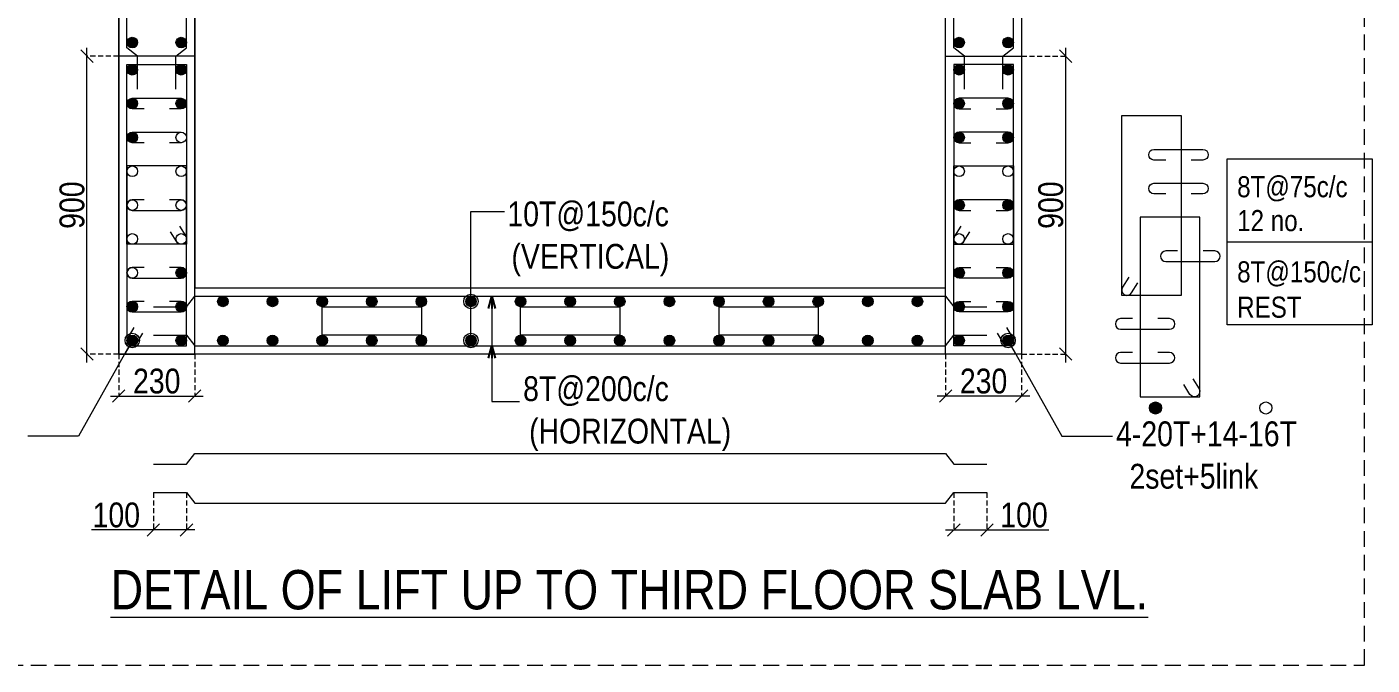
# Model space of a CAD drawing. Header units: millimetres. Extents: x 1112055 to 3390982, y -148532 to 766891.
# Drawn here: x 2284334 to 2300603, y 162042 to 169755 of the extents above; entities that cross this region are included whole.
import ezdxf

# ---------------------------------------------------------------- set-up
doc = ezdxf.new("R2010")
doc.units = ezdxf.units.MM
doc.header["$PDMODE"] = 35
doc.header["$PDSIZE"] = -25
doc.linetypes.add('DASHED2', pattern=[0.375, 0.25, -0.125])
doc.linetypes.add('Hidden', pattern=[9.525, 6.35, -3.175])
for name, color, linetype, lineweight in [('B COL. SIZE DIM', 220, 'Continuous', 25), ('B COLUMN', 1, 'Hidden', 9), ('B P.C.C', 251, 'Continuous', 0), ('B STEEL', 34, 'Continuous', 15), ('B STEEL TEXT', 7, 'Continuous', 15), ('B TITLE BLOCK', 250, 'Continuous', 0)]:
    doc.layers.add(name, color=color, linetype=linetype, lineweight=lineweight)
doc.styles.add('ARIAL', font='arial.ttf')
doc.styles.add('dim inside', font='romans.shx', dxfattribs={"width": 0.8, "height": 125})
doc.styles.add('SWINC', font='swissc.ttf')
doc.dimstyles.new('DIM 1', dxfattribs={"dimscale": 0, "dimtxt": 230, "dimasz": 150, "dimexe": 0.18, "dimexo": 0.0625, "dimgap": 0.5, "dimtad": 1, "dimdec": 0, "dimzin": 0, "dimdsep": 46, "dimtxsty": 'ARIAL', "dimblk": 'OBLIQUE', "dimcen": 6, "dimse1": 1, "dimse2": 1, "dimclrd": 256, "dimclrt": 256, "dimadec": 0, "dimazin": 2, "dimtfac": 0.75, "dimtdec": 0, "dimtix": 1, "dimtofl": 0, "dimtmove": 1, "dimatfit": 3, "dimldrblk": 'OPEN30', "dimfxl": 0.18, "dimfrac": 1, "dimtolj": 1, "dimtzin": 0, "dimlwd": -1, "dimarcsym": 0})
doc.dimstyles.new('dim inside', dxfattribs={"dimtxt": 125, "dimasz": 100, "dimexe": 0, "dimexo": 0, "dimgap": 10, "dimtad": 0, "dimdec": 0, "dimzin": 0, "dimdsep": 46, "dimtxsty": 'dim inside', "dimblk": 'SMALL', "dimcen": 0.09, "dimadec": 0, "dimazin": 0, "dimtfac": 1, "dimtdec": 0, "dimtofl": 0, "dimtmove": 0, "dimatfit": 3, "dimfxl": 1, "dimtolj": 1, "dimtzin": 0, "dimarcsym": 2})

# ---------------------------------------------------------------- blocks, each defined once
blk = doc.blocks.new('_Oblique')
at = {"color": 0, "linetype": 'ByBlock', "lineweight": -2}
blk.add_line((-0.5, -0.5), (0.5, 0.5), dxfattribs=at)
blk = doc.blocks.new('*D195')
at = {"layer": 'B COL. SIZE DIM', "color": 250, "linetype": 'DASHED2', "lineweight": 9, "ltscale": 250, "transparency": 16777216}
for p, q in [((2295444, 165801), (2295444, 165294)), ((2296364, 165801), (2296364, 165294))]:
    blk.add_line(p, q, dxfattribs=at)
at = {"layer": 'B COL. SIZE DIM', "color": 250, "lineweight": 9, "ltscale": 250, "transparency": 16777216}
blk.add_line((2296464, 165294), (2295344, 165294), dxfattribs=at)
at = {"layer": 'Defpoints', "color": 0, "ltscale": 250, "transparency": 16777216}
for p in [(2295444, 165801), (2296364, 165801), (2295444, 165294)]:
    blk.add_point(p, dxfattribs=at)
at = {"layer": 'B COL. SIZE DIM', "color": 250, "lineweight": 9, "ltscale": 250, "transparency": 16777216, "xscale": 150, "yscale": 150, "zscale": 150, "rotation": 180}
blk.add_blockref('_Oblique', (2295444, 165294), dxfattribs=at)
at = {"layer": 'B COL. SIZE DIM', "color": 250, "lineweight": 9, "ltscale": 250, "transparency": 16777216, "xscale": 150, "yscale": 150, "zscale": 150}
blk.add_blockref('_Oblique', (2296364, 165294), dxfattribs=at)
at = {"layer": 'B COL. SIZE DIM', "color": 6, "ltscale": 250, "transparency": 16777216, "insert": (2295904, 165473), "char_height": 300, "attachment_point": 5, "style": 'SWINC'}
blk.add_mtext('\\A1;230', dxfattribs=at)
blk = doc.blocks.new('*D196')
at = {"layer": 'B COL. SIZE DIM', "color": 250, "linetype": 'DASHED2', "lineweight": 9, "ltscale": 250, "transparency": 16777216}
for p, q in [((2296364, 169401), (2296897, 169401)), ((2296364, 165801), (2296897, 165801))]:
    blk.add_line(p, q, dxfattribs=at)
at = {"layer": 'B COL. SIZE DIM', "color": 250, "lineweight": 9, "ltscale": 250, "transparency": 16777216}
blk.add_line((2296897, 165701), (2296897, 169501), dxfattribs=at)
at = {"layer": 'Defpoints', "color": 0, "ltscale": 250, "transparency": 16777216}
for p in [(2296364, 169401), (2296897, 169401), (2296364, 165801)]:
    blk.add_point(p, dxfattribs=at)
at = {"layer": 'B COL. SIZE DIM', "color": 250, "lineweight": 9, "ltscale": 250, "transparency": 16777216, "xscale": 150, "yscale": 150, "zscale": 150}
for p, rotation in [((2296897, 169401), 90), ((2296897, 165801), 270)]:
    blk.add_blockref('_Oblique', p, dxfattribs=dict(at, rotation=rotation))
at = {"layer": 'B COL. SIZE DIM', "color": 6, "ltscale": 250, "transparency": 16777216, "insert": (2296718, 167601), "char_height": 300, "attachment_point": 5, "rotation": 90, "style": 'SWINC'}
blk.add_mtext('\\A1;900', dxfattribs=at)
blk = doc.blocks.new('_Open30')
at = {"color": 0, "linetype": 'ByBlock', "lineweight": -2}
for p, q in [((-1, 0.27), (0, 0)), ((0, 0), (-1, -0.27)), ((0, 0), (-1, 0))]:
    blk.add_line(p, q, dxfattribs=at)
blk = doc.blocks.new('*D184')
at = {"layer": 'B COL. SIZE DIM', "color": 250, "linetype": 'DASHED2', "lineweight": 9, "ltscale": 250, "transparency": 16777216}
for p, q in [((2295544, 164127), (2295544, 163676)), ((2295944, 164127), (2295944, 163676))]:
    blk.add_line(p, q, dxfattribs=at)
at = {"layer": 'B COL. SIZE DIM', "color": 250, "lineweight": 9, "ltscale": 250, "transparency": 16777216}
for p, q in [((2295444, 163676), (2295944, 163676)), ((2295944, 163676), (2296692, 163676))]:
    blk.add_line(p, q, dxfattribs=at)
at = {"layer": 'Defpoints', "color": 0, "ltscale": 250, "transparency": 16777216}
for p in [(2295544, 164127), (2295944, 164127), (2295944, 163676)]:
    blk.add_point(p, dxfattribs=at)
at = {"layer": 'B COL. SIZE DIM', "color": 250, "lineweight": 9, "ltscale": 250, "transparency": 16777216, "xscale": 150, "yscale": 150, "zscale": 150, "rotation": 180}
blk.add_blockref('_Oblique', (2295544, 163676), dxfattribs=at)
at = {"layer": 'B COL. SIZE DIM', "color": 250, "lineweight": 9, "ltscale": 250, "transparency": 16777216, "xscale": 150, "yscale": 150, "zscale": 150}
blk.add_blockref('_Oblique', (2295944, 163676), dxfattribs=at)
at = {"layer": 'B COL. SIZE DIM', "color": 6, "ltscale": 250, "transparency": 16777216, "insert": (2296393, 163855), "char_height": 300, "attachment_point": 5, "style": 'SWINC'}
blk.add_mtext('\\A1;100', dxfattribs=at)
blk = doc.blocks.new('*D186')
at = {"layer": 'B COL. SIZE DIM', "color": 250, "linetype": 'DASHED2', "lineweight": 9, "ltscale": 250, "transparency": 16777216}
for p, q in [((2285444, 165801), (2285444, 165294)), ((2286364, 165801), (2286364, 165294))]:
    blk.add_line(p, q, dxfattribs=at)
at = {"layer": 'B COL. SIZE DIM', "color": 250, "lineweight": 9, "ltscale": 250, "transparency": 16777216}
blk.add_line((2285344, 165294), (2286464, 165294), dxfattribs=at)
at = {"layer": 'Defpoints', "color": 0, "ltscale": 250, "transparency": 16777216}
for p in [(2285444, 165801), (2286364, 165801), (2286364, 165294)]:
    blk.add_point(p, dxfattribs=at)
at = {"layer": 'B COL. SIZE DIM', "color": 250, "lineweight": 9, "ltscale": 250, "transparency": 16777216, "xscale": 150, "yscale": 150, "zscale": 150, "rotation": 180}
blk.add_blockref('_Oblique', (2285444, 165294), dxfattribs=at)
at = {"layer": 'B COL. SIZE DIM', "color": 250, "lineweight": 9, "ltscale": 250, "transparency": 16777216, "xscale": 150, "yscale": 150, "zscale": 150}
blk.add_blockref('_Oblique', (2286364, 165294), dxfattribs=at)
at = {"layer": 'B COL. SIZE DIM', "color": 6, "ltscale": 250, "transparency": 16777216, "insert": (2285904, 165473), "char_height": 300, "attachment_point": 5, "style": 'SWINC'}
blk.add_mtext('\\A1;230', dxfattribs=at)
blk = doc.blocks.new('*D413')
at = {"layer": 'B COL. SIZE DIM', "color": 250, "lineweight": 9, "ltscale": 250, "transparency": 16777216}
blk.add_line((2285059, 165701), (2285059, 169501), dxfattribs=at)
at = {"layer": 'B COL. SIZE DIM', "color": 250, "linetype": 'DASHED2', "lineweight": 9, "ltscale": 250, "transparency": 16777216}
for p, q in [((2285444, 169401), (2285059, 169401)), ((2285444, 165801), (2285059, 165801))]:
    blk.add_line(p, q, dxfattribs=at)
at = {"layer": 'Defpoints', "color": 0, "ltscale": 250, "transparency": 16777216}
for p in [(2285059, 169401), (2285444, 169401), (2285444, 165801)]:
    blk.add_point(p, dxfattribs=at)
at = {"layer": 'B COL. SIZE DIM', "color": 250, "lineweight": 9, "ltscale": 250, "transparency": 16777216, "xscale": 150, "yscale": 150, "zscale": 150}
for p, rotation in [((2285059, 169401), 90), ((2285059, 165801), 270)]:
    blk.add_blockref('_Oblique', p, dxfattribs=dict(at, rotation=rotation))
at = {"layer": 'B COL. SIZE DIM', "color": 6, "ltscale": 250, "transparency": 16777216, "insert": (2284880, 167601), "char_height": 300, "attachment_point": 5, "rotation": 90, "style": 'SWINC'}
blk.add_mtext('\\A1;900', dxfattribs=at)
blk = doc.blocks.new('*D353')
at = {"layer": 'B COL. SIZE DIM', "color": 250, "linetype": 'DASHED2', "lineweight": 9, "ltscale": 250, "transparency": 16777216}
for p, q in [((2285864, 164127), (2285864, 163676)), ((2286264, 164127), (2286264, 163676))]:
    blk.add_line(p, q, dxfattribs=at)
at = {"layer": 'B COL. SIZE DIM', "color": 250, "lineweight": 9, "ltscale": 250, "transparency": 16777216}
for p, q in [((2285864, 163676), (2285116, 163676)), ((2286364, 163676), (2285864, 163676))]:
    blk.add_line(p, q, dxfattribs=at)
at = {"layer": 'Defpoints', "color": 0, "ltscale": 250, "transparency": 16777216}
for p in [(2285864, 164127), (2286264, 164127), (2285864, 163676)]:
    blk.add_point(p, dxfattribs=at)
at = {"layer": 'B COL. SIZE DIM', "color": 250, "lineweight": 9, "ltscale": 250, "transparency": 16777216, "xscale": 150, "yscale": 150, "zscale": 150, "rotation": 180}
blk.add_blockref('_Oblique', (2285864, 163676), dxfattribs=at)
at = {"layer": 'B COL. SIZE DIM', "color": 250, "lineweight": 9, "ltscale": 250, "transparency": 16777216, "xscale": 150, "yscale": 150, "zscale": 150}
blk.add_blockref('_Oblique', (2286264, 163676), dxfattribs=at)
at = {"layer": 'B COL. SIZE DIM', "color": 6, "ltscale": 250, "transparency": 16777216, "insert": (2285415, 163855), "char_height": 300, "attachment_point": 5, "style": 'SWINC'}
blk.add_mtext('\\A1;100', dxfattribs=at)

msp = doc.modelspace()

# ---------------------------------------------------------------- hatches: boundary and pattern name
at = {"layer": 'B STEEL', "lineweight": 9, "ltscale": 0.5}
h = msp.add_hatch(color=34, dxfattribs=at)
edge = h.paths.add_edge_path()
edge.add_arc((2285608.1, 169565.4), 64, 360, 720, ccw=False)
h = msp.add_hatch(color=34, dxfattribs=at)
edge = h.paths.add_edge_path()
edge.add_arc((2286200.1, 169565.4), 64, -180, 180)
h = msp.add_hatch(color=34, dxfattribs=at)
edge = h.paths.add_edge_path()
edge.add_arc((2295608.1, 169565.4), 64, 360, 720, ccw=False)
h = msp.add_hatch(color=34, dxfattribs=at)
edge = h.paths.add_edge_path()
edge.add_arc((2296200.1, 169565.4), 64, -180, 180)
h = msp.add_hatch(color=34, dxfattribs=at)
edge = h.paths.add_edge_path()
edge.add_arc((2285608.1, 169237.3), 64, 360, 720, ccw=False)
h = msp.add_hatch(color=34, dxfattribs=at)
edge = h.paths.add_edge_path()
edge.add_arc((2286200.1, 169237.3), 64, -180, 180)
h = msp.add_hatch(color=34, dxfattribs=at)
edge = h.paths.add_edge_path()
edge.add_arc((2295608.1, 169237.3), 64, 360, 720, ccw=False)
h = msp.add_hatch(color=34, dxfattribs=at)
edge = h.paths.add_edge_path()
edge.add_arc((2296200.1, 169237.3), 64, -180, 180)
at = {"layer": 'B STEEL', "lineweight": 30}
h = msp.add_hatch(color=34, dxfattribs=at)
edge = h.paths.add_edge_path()
edge.add_arc((2285608.1, 168828.3), 64, 0, 360)
h = msp.add_hatch(color=34, dxfattribs=at)
edge = h.paths.add_edge_path()
edge.add_arc((2286200.1, 168828.3), 64, 0, 360)
h = msp.add_hatch(color=34, dxfattribs=at)
edge = h.paths.add_edge_path()
edge.add_arc((2295608.1, 168828.3), 64, 0, 360)
h = msp.add_hatch(color=34, dxfattribs=at)
edge = h.paths.add_edge_path()
edge.add_arc((2296200.1, 168828.3), 64, 0, 360)
h = msp.add_hatch(color=34, dxfattribs=at)
edge = h.paths.add_edge_path()
edge.add_arc((2285608.1, 168419.3), 64, 0, 360)
h = msp.add_hatch(color=34, dxfattribs=at)
edge = h.paths.add_edge_path()
edge.add_arc((2295608.1, 168419.3), 64, 0, 360)
h = msp.add_hatch(color=34, dxfattribs=at)
edge = h.paths.add_edge_path()
edge.add_arc((2296200.1, 168419.3), 64, 0, 360)
h = msp.add_hatch(color=34, dxfattribs=at)
edge = h.paths.add_edge_path()
edge.add_arc((2295608.1, 167601.3), 64, 0, 360)
h = msp.add_hatch(color=34, dxfattribs=at)
edge = h.paths.add_edge_path()
edge.add_arc((2296200.1, 167601.3), 64, 0, 360)
h = msp.add_hatch(color=34, dxfattribs=at)
edge = h.paths.add_edge_path()
edge.add_arc((2286200.1, 166783.3), 64, 0, 360)
h = msp.add_hatch(color=34, dxfattribs=at)
edge = h.paths.add_edge_path()
edge.add_arc((2295608.1, 166783.3), 64, 0, 360)
h = msp.add_hatch(color=34, dxfattribs=at)
edge = h.paths.add_edge_path()
edge.add_arc((2296200.1, 166783.3), 64, 0, 360)
h = msp.add_hatch(color=34, dxfattribs=at)
edge = h.paths.add_edge_path()
edge.add_arc((2285608.1, 166374.4), 64, 0, 360)
h = msp.add_hatch(color=34, dxfattribs=at)
edge = h.paths.add_edge_path()
edge.add_arc((2286200.1, 166374.4), 64, 0, 360)
at = {"layer": 'B STEEL', "lineweight": 9, "ltscale": 0.5}
h = msp.add_hatch(color=34, dxfattribs=at)
edge = h.paths.add_edge_path()
edge.add_arc((2286704.1, 166437.3), 64, 180, 540, ccw=False)
h = msp.add_hatch(color=34, dxfattribs=at)
edge = h.paths.add_edge_path()
edge.add_arc((2287304.1, 166437.3), 64, 180, 540, ccw=False)
h = msp.add_hatch(color=34, dxfattribs=at)
edge = h.paths.add_edge_path()
edge.add_arc((2287904.1, 166437.3), 64, 180, 540, ccw=False)
h = msp.add_hatch(color=34, dxfattribs=at)
edge = h.paths.add_edge_path()
edge.add_arc((2288504.1, 166437.3), 64, 180, 540, ccw=False)
h = msp.add_hatch(color=34, dxfattribs=at)
edge = h.paths.add_edge_path()
edge.add_arc((2289104.1, 166437.3), 64, 180, 540, ccw=False)
h = msp.add_hatch(color=34, dxfattribs=at)
edge = h.paths.add_edge_path()
edge.add_arc((2289704.1, 166437.3), 64, 180, 540, ccw=False)
h = msp.add_hatch(color=34, dxfattribs=at)
edge = h.paths.add_edge_path()
edge.add_arc((2290304.1, 166437.3), 64, 0, 360)
h = msp.add_hatch(color=34, dxfattribs=at)
edge = h.paths.add_edge_path()
edge.add_arc((2290904.1, 166437.3), 64, 0, 360)
h = msp.add_hatch(color=34, dxfattribs=at)
edge = h.paths.add_edge_path()
edge.add_arc((2291504.1, 166437.3), 64, 180, 540, ccw=False)
h = msp.add_hatch(color=34, dxfattribs=at)
edge = h.paths.add_edge_path()
edge.add_arc((2292104.1, 166437.3), 64, 0, 360)
h = msp.add_hatch(color=34, dxfattribs=at)
edge = h.paths.add_edge_path()
edge.add_arc((2292704.1, 166437.3), 64, 0, 360)
h = msp.add_hatch(color=34, dxfattribs=at)
edge = h.paths.add_edge_path()
edge.add_arc((2293304.1, 166437.3), 64, 0, 360)
h = msp.add_hatch(color=34, dxfattribs=at)
edge = h.paths.add_edge_path()
edge.add_arc((2293904.1, 166437.3), 64, 0, 360)
h = msp.add_hatch(color=34, dxfattribs=at)
edge = h.paths.add_edge_path()
edge.add_arc((2294504.1, 166437.3), 64, 0, 360)
h = msp.add_hatch(color=34, dxfattribs=at)
edge = h.paths.add_edge_path()
edge.add_arc((2295104.1, 166437.3), 64, 0, 360)
at = {"layer": 'B STEEL', "lineweight": 30}
h = msp.add_hatch(color=34, dxfattribs=at)
edge = h.paths.add_edge_path()
edge.add_arc((2295608.1, 166374.4), 64, 0, 360)
h = msp.add_hatch(color=34, dxfattribs=at)
edge = h.paths.add_edge_path()
edge.add_arc((2296200.1, 166374.4), 64, 0, 360)
at = {"layer": 'B STEEL', "lineweight": 9, "ltscale": 0.5}
h = msp.add_hatch(color=34, dxfattribs=at)
edge = h.paths.add_edge_path()
edge.add_arc((2285608.1, 165965.4), 64, -360, 0)
h = msp.add_hatch(color=34, dxfattribs=at)
edge = h.paths.add_edge_path()
edge.add_arc((2286200.1, 165965.4), 64, 180, 540, ccw=False)
h = msp.add_hatch(color=34, dxfattribs=at)
edge = h.paths.add_edge_path()
edge.add_arc((2286704.1, 165965.4), 64, 180, 540, ccw=False)
h = msp.add_hatch(color=34, dxfattribs=at)
edge = h.paths.add_edge_path()
edge.add_arc((2287304.1, 165965.4), 64, 180, 540, ccw=False)
h = msp.add_hatch(color=34, dxfattribs=at)
edge = h.paths.add_edge_path()
edge.add_arc((2287904.1, 165965.4), 64, 180, 540, ccw=False)
h = msp.add_hatch(color=34, dxfattribs=at)
edge = h.paths.add_edge_path()
edge.add_arc((2288504.1, 165965.4), 64, 180, 540, ccw=False)
h = msp.add_hatch(color=34, dxfattribs=at)
edge = h.paths.add_edge_path()
edge.add_arc((2289104.1, 165965.4), 64, 180, 540, ccw=False)
h = msp.add_hatch(color=34, dxfattribs=at)
edge = h.paths.add_edge_path()
edge.add_arc((2289704.1, 165965.4), 64, 180, 540, ccw=False)
h = msp.add_hatch(color=34, dxfattribs=at)
edge = h.paths.add_edge_path()
edge.add_arc((2290304.1, 165965.4), 64, 0, 360)
h = msp.add_hatch(color=34, dxfattribs=at)
edge = h.paths.add_edge_path()
edge.add_arc((2290904.1, 165965.4), 64, 0, 360)
h = msp.add_hatch(color=34, dxfattribs=at)
edge = h.paths.add_edge_path()
edge.add_arc((2291504.1, 165965.4), 64, 180, 540, ccw=False)
h = msp.add_hatch(color=34, dxfattribs=at)
edge = h.paths.add_edge_path()
edge.add_arc((2292104.1, 165965.4), 64, 0, 360)
h = msp.add_hatch(color=34, dxfattribs=at)
edge = h.paths.add_edge_path()
edge.add_arc((2292704.1, 165965.4), 64, 0, 360)
h = msp.add_hatch(color=34, dxfattribs=at)
edge = h.paths.add_edge_path()
edge.add_arc((2293304.1, 165965.4), 64, 0, 360)
h = msp.add_hatch(color=34, dxfattribs=at)
edge = h.paths.add_edge_path()
edge.add_arc((2293904.1, 165965.4), 64, 0, 360)
h = msp.add_hatch(color=34, dxfattribs=at)
edge = h.paths.add_edge_path()
edge.add_arc((2294504.1, 165965.4), 64, 0, 360)
h = msp.add_hatch(color=34, dxfattribs=at)
edge = h.paths.add_edge_path()
edge.add_arc((2295104.1, 165965.4), 64, 0, 360)
h = msp.add_hatch(color=34, dxfattribs=at)
edge = h.paths.add_edge_path()
edge.add_arc((2295608.1, 165965.4), 64, 0, 360)
h = msp.add_hatch(color=34, dxfattribs=at)
edge = h.paths.add_edge_path()
edge.add_arc((2296200.1, 165965.4), 64, 540, 900, ccw=False)
at = {"layer": 'B STEEL', "lineweight": 13}
h = msp.add_hatch(color=256, dxfattribs=at)
h.dxf.hatch_style = 1
edge = h.paths.add_edge_path()
edge.add_arc((2297983.8, 165149.7), 73.3, 0, 360)

# ---------------------------------------------------------------- linework, layer by layer
at = {"layer": 'B COLUMN', "color": 1, "linetype": 'ByBlock', "lineweight": 20}
for points in [[(2295444.1, 174719.3), (2296364.1, 174719.3), (2296364.1, 165801.3), (2285444.1, 165801.3), (2285444.1, 177119.3), (2286364.1, 177119.3), (2286364.1, 166601.3), (2295444.1, 166601.3)], [(2286364.1, 177119.3), (2285444.1, 177119.3), (2285444.1, 165801.3), (2286364.1, 165801.3)], [(2286364.1, 169401.3), (2285444.1, 169401.3), (2285444.1, 165801.3), (2286364.1, 165801.3)], [(2295444.1, 169401.3), (2296364.1, 169401.3), (2296364.1, 165801.3), (2295444.1, 165801.3)]]:
    msp.add_lwpolyline(points, close=True, dxfattribs=at)
at = {"layer": 'B P.C.C', "color": 250, "lineweight": 0, "ltscale": 30}
msp.add_line((2298849.6, 167157.6), (2300602.8, 167157.6), dxfattribs=at)
at = {"layer": 'B P.C.C', "color": 250, "linetype": 'Hidden', "lineweight": 0, "ltscale": 30}
msp.add_lwpolyline([(2281238.6, 162042.5), (2300510.4, 162042.5), (2300510.4, 178964.3), (2281238.6, 178964.3)], close=True, dxfattribs=at)
at = {"layer": 'B P.C.C', "color": 250, "lineweight": 0, "ltscale": 30}
msp.add_lwpolyline([(2298849.6, 168160.3), (2300602.8, 168160.3), (2300602.8, 166155), (2298849.6, 166155)], close=True, dxfattribs=at)
at = {"layer": 'B STEEL', "lineweight": 13}
for points in [[(2295672.1, 169001.3), (2295672.1, 169401.3), (2295544.1, 169501.3), (2295544.1, 174619.3), (2295672.1, 174719.3), (2295672.1, 175119.3)], [(2296136, 169001.3), (2296136, 169401.3), (2296264.1, 169501.3), (2296264.1, 174619.3), (2296136, 174719.3), (2296136, 175119.3)], [(2285672.1, 169001.3), (2285672.1, 169401.3), (2285544.1, 169501.3), (2285544.1, 173419.3), (2285672.1, 173519.3), (2285672.1, 173919.3)], [(2286136, 169001.3), (2286136, 169401.3), (2286264.1, 169501.3), (2286264.1, 173419.3), (2286136, 173519.3), (2286136, 173919.3)], [(2285864.1, 166373.3), (2286264.1, 166373.3), (2286364.1, 166501.3), (2295444.1, 166501.3), (2295544.1, 166373.3), (2295944.1, 166373.3)], [(2285864.1, 166029.4), (2286264.1, 166029.4), (2286364.1, 165901.3), (2295444.1, 165901.3), (2295544.1, 166029.4), (2295944.1, 166029.4)], [(2285864.1, 164470.5), (2286264.1, 164470.5), (2286364.1, 164598.6), (2295444.1, 164598.6), (2295544.1, 164470.5), (2295944.1, 164470.5)], [(2285864.1, 164126.6), (2286264.1, 164126.6), (2286364.1, 163998.6), (2295444.1, 163998.6), (2295544.1, 164126.6), (2295944.1, 164126.6)]]:
    msp.add_lwpolyline(points, dxfattribs=at)
for points in [[(2286264.1, 167128.3), (2285544.1, 167128.3), (2285544.1, 169301.3), (2286264.1, 169301.3)], [(2295544.1, 167128.3), (2296264.1, 167128.3), (2296264.1, 169301.3), (2295544.1, 169301.3)], [(2298294.8, 166510.2), (2297574.8, 166510.2), (2297574.8, 168683.3), (2298294.8, 168683.3)], [(2286264.1, 168074.4), (2285544.1, 168074.4), (2285544.1, 165901.3), (2286264.1, 165901.3)], [(2295544.1, 168074.4), (2296264.1, 168074.4), (2296264.1, 165901.3), (2295544.1, 165901.3)], [(2298518.8, 167456.3), (2297798.8, 167456.3), (2297798.8, 165283.3), (2298518.8, 165283.3)]]:
    msp.add_lwpolyline(points, close=True, dxfattribs=at)
at = {"layer": 'B STEEL', "color": 34, "lineweight": 9, "ltscale": 0.5}
for points in [[(2285750.8, 168764.3), (2285608.1, 168764.3, -1), (2285608.1, 168892.3), (2286200.1, 168892.3, -1), (2286200.1, 168764.3), (2286057.4, 168764.3)], [(2296057.4, 168764.3), (2296200.1, 168764.3, 1), (2296200.1, 168892.3), (2295608.1, 168892.3, 1), (2295608.1, 168764.3), (2295750.8, 168764.3)], [(2285750.8, 168355.3), (2285608.1, 168355.3, -1), (2285608.1, 168483.3), (2286200.1, 168483.3, -1), (2286200.1, 168355.3), (2286057.4, 168355.3)], [(2296057.4, 168355.3), (2296200.1, 168355.3, 1), (2296200.1, 168483.3), (2295608.1, 168483.3, 1), (2295608.1, 168355.3), (2295750.8, 168355.3)], [(2298107.5, 168146.2), (2297964.9, 168146.2, -1), (2297964.9, 168274.3), (2298556.8, 168274.3, -1), (2298556.8, 168146.2), (2298414.2, 168146.2)], [(2298107.5, 167737.2), (2297964.9, 167737.2, -1), (2297964.9, 167865.3), (2298556.8, 167865.3, -1), (2298556.8, 167737.2), (2298414.2, 167737.2)], [(2285750.8, 167665.4), (2285608.1, 167665.4, 1), (2285608.1, 167537.3), (2286200.1, 167537.3, 1), (2286200.1, 167665.4), (2286057.4, 167665.4)], [(2296057.4, 167537.3), (2296200.1, 167537.3, 1), (2296200.1, 167665.4), (2295608.1, 167665.4, 1), (2295608.1, 167537.3), (2295750.8, 167537.3)], [(2286179.8, 167347.4), (2286254.6, 167225.9, -1), (2286145.5, 167158.8), (2286070.8, 167280.3)], [(2295628.4, 167347.4), (2295553.6, 167225.9, 1), (2295662.6, 167158.8), (2295737.4, 167280.3)], [(2298251, 167047.3), (2298108.4, 167047.3, 1), (2298108.4, 166919.2), (2298700.3, 166919.2, 1), (2298700.3, 167047.3), (2298557.7, 167047.3)], [(2285750.8, 166847.4), (2285608.1, 166847.4, 1), (2285608.1, 166719.3), (2286200.1, 166719.3, 1), (2286200.1, 166847.4), (2286057.4, 166847.4)], [(2296057.4, 166847.4), (2296200.1, 166847.4, -1), (2296200.1, 166719.3), (2295608.1, 166719.3, -1), (2295608.1, 166847.4), (2295750.8, 166847.4)], [(2297659.1, 166729.3), (2297584.3, 166607.8, 1), (2297693.3, 166540.7), (2297768.1, 166662.2)], [(2285750.8, 166438.4), (2285608.1, 166438.4, 1), (2285608.1, 166310.3), (2286200.1, 166310.3, 1), (2286200.1, 166438.4), (2286057.4, 166438.4)], [(2296057.4, 166438.4), (2296200.1, 166438.4, -1), (2296200.1, 166310.3), (2295608.1, 166310.3, -1), (2295608.1, 166438.4), (2295750.8, 166438.4)], [(2285628.4, 166120.4), (2285553.6, 165998.9, 1), (2285662.6, 165931.8), (2285737.4, 166053.3)], [(2296179.8, 166120.4), (2296254.6, 165998.9, -1), (2296145.5, 165931.8), (2296070.8, 166053.3)], [(2297704.3, 166229.3), (2297561.6, 166229.3, 1), (2297561.6, 166101.2), (2298153.6, 166101.2, 1), (2298153.6, 166229.3), (2298010.9, 166229.3)], [(2297704.3, 165820.3), (2297561.6, 165820.3, 1), (2297561.6, 165692.3), (2298153.6, 165692.3, 1), (2298153.6, 165820.3), (2298010.9, 165820.3)], [(2298434.5, 165502.3), (2298509.3, 165380.8, -1), (2298400.2, 165313.7), (2298325.5, 165435.2)]]:
    msp.add_lwpolyline(points, format="xyb", dxfattribs=at)
at = {"layer": 'B STEEL', "color": 3, "lineweight": 13}
for points in [[(2289104.1, 166373.3), (2289104.1, 166029.4), (2287904.1, 166029.4), (2287904.1, 166373.3)], [(2291504.1, 166373.3), (2291504.1, 166029.4), (2290304.1, 166029.4), (2290304.1, 166373.3)], [(2293904.1, 166373.3), (2293904.1, 166029.4), (2292704.1, 166029.4), (2292704.1, 166373.3)]]:
    msp.add_lwpolyline(points, close=True, dxfattribs=at)
at = {"layer": 'B STEEL', "color": 34, "lineweight": 9, "ltscale": 0.5}
for centre in [(2285608.1, 169565.4), (2286200.1, 169565.4), (2295608.1, 169565.4), (2296200.1, 169565.4), (2285608.1, 169237.3), (2286200.1, 169237.3), (2295608.1, 169237.3), (2296200.1, 169237.3), (2285608.1, 168828.3), (2286200.1, 168828.3), (2295608.1, 168828.3), (2296200.1, 168828.3), (2285608.1, 168419.3), (2286200.1, 168419.3), (2295608.1, 168419.3), (2296200.1, 168419.3), (2285608.1, 168010.3), (2286200.1, 168010.3), (2295608.1, 168010.3), (2296200.1, 168010.3), (2285608.1, 167601.3), (2286200.1, 167601.3), (2295608.1, 167601.3), (2296200.1, 167601.3), (2285608.1, 167192.3), (2286200.1, 167192.3), (2295608.1, 167192.3), (2296200.1, 167192.3), (2285608.1, 166783.3), (2286200.1, 166783.3), (2295608.1, 166783.3), (2296200.1, 166783.3), (2285608.1, 166374.4), (2286200.1, 166374.4), (2286704.1, 166437.3), (2287304.1, 166437.3), (2287904.1, 166437.3), (2288504.1, 166437.3), (2289104.1, 166437.3), (2289704.1, 166437.3), (2290304.1, 166437.3), (2290904.1, 166437.3), (2291504.1, 166437.3), (2292104.1, 166437.3), (2292704.1, 166437.3), (2293304.1, 166437.3), (2293904.1, 166437.3), (2294504.1, 166437.3), (2295104.1, 166437.3), (2295608.1, 166374.4), (2296200.1, 166374.4), (2285608.1, 165965.4), (2286200.1, 165965.4), (2286704.1, 165965.4), (2287304.1, 165965.4), (2287904.1, 165965.4), (2288504.1, 165965.4), (2289104.1, 165965.4), (2289704.1, 165965.4), (2290304.1, 165965.4), (2290904.1, 165965.4), (2291504.1, 165965.4), (2292104.1, 165965.4), (2292704.1, 165965.4), (2293304.1, 165965.4), (2293904.1, 165965.4), (2294504.1, 165965.4), (2295104.1, 165965.4), (2295608.1, 165965.4), (2296200.1, 165965.4)]:
    msp.add_circle(centre, 64, dxfattribs=at)
at = {"layer": 'B STEEL', "lineweight": 13}
for centre in [(2297983.8, 165149.7), (2299317.2, 165149.7)]:
    msp.add_circle(centre, 73.3, dxfattribs=at)

# ---------------------------------------------------------------- texts
at = {"layer": 'B STEEL TEXT', "lineweight": 5, "style": 'SWINC'}
for s, height, p in [('8T@75c/c', 255, (2298971, 167696.3)), ('10T@150c/c', 300, (2290144.9, 167345.1)), ('12 no.', 255, (2298971, 167286.7)), ('(VERTICAL)', 300, (2290194, 166832.3)), ('8T@150c/c', 255, (2298971, 166667.8)), ('REST', 255, (2298971, 166240.8)), ('8T@200c/c', 300, (2290335, 165232.8)), ('(HORIZONTAL)', 300, (2290407.6, 164720)), ('4-20T+14-16T', 300, (2297506.4, 164687.4)), ('2set+5link', 300, (2297668.3, 164174.6))]:
    msp.add_text(s, height=height, dxfattribs=at).set_placement(p)
at = {"layer": 'B TITLE BLOCK', "color": 0, "style": 'SWINC'}
msp.add_text('%%UDETAIL OF LIFT UP TO THIRD FLOOR SLAB LVL.', height=475.05, dxfattribs=at).set_placement((2285346.1, 162715.9))

# ---------------------------------------------------------------- dimensions: what is measured, and where the dimension line sits
at = {"layer": 'B COL. SIZE DIM', "color": 250, "ltscale": 250}
for base, p1, p2, angle, picture, middle in [((2285059.3, 169401.3), (2285444.1, 165801.3), (2285444.1, 169401.3), 270, '*D413', (2284880.3, 167601.3)), ((2296897.4, 169401.3), (2296364.1, 165801.3), (2296364.1, 169401.3), 270, '*D196', (2296718.5, 167601.3)), ((2295444.1, 165294), (2296364.1, 165801.3), (2295444.1, 165801.3), 180, '*D195', (2295904.1, 165473.2)), ((2295944.1, 163676.2), (2295544.1, 164126.6), (2295944.1, 164126.6), 180, '*D184', (2296393, 163855.2))]:
    dim = msp.add_linear_dim(base=base, p1=p1, p2=p2, angle=angle, dimstyle='dim inside', override={"dimtxt": 300, "dimasz": 150, "dimgap": 25, "dimtad": 3, "dimlfac": 0.25, "dimtxsty": 'SWINC', "dimblk1": 'Oblique', "dimblk2": 'Oblique', "dimsah": 1, "dimdle": 100, "dimclrd": 250, "dimclre": 250, "dimclrt": 6, "dimfxl": 1000, "dimlwd": 9, "dimlwe": 9}, dxfattribs=at)
    dim.commit()
    dim.dimension.update_dxf_attribs({"geometry": picture, "text_midpoint": middle})
for base, p1, p2, picture, middle in [((2286364.1, 165294), (2285444.1, 165801.3), (2286364.1, 165801.3), '*D186', (2285904.1, 165473.2)), ((2285864.1, 163676.2), (2286264.1, 164126.6), (2285864.1, 164126.6), '*D353', (2285415.2, 163855.2))]:
    dim = msp.add_linear_dim(base=base, p1=p1, p2=p2, dimstyle='dim inside', override={"dimtxt": 300, "dimasz": 150, "dimgap": 25, "dimtad": 3, "dimlfac": 0.25, "dimtxsty": 'SWINC', "dimblk1": 'Oblique', "dimblk2": 'Oblique', "dimsah": 1, "dimdle": 100, "dimclrd": 250, "dimclre": 250, "dimclrt": 6, "dimfxl": 1000, "dimlwd": 9, "dimlwe": 9}, dxfattribs=at)
    dim.commit()
    dim.dimension.update_dxf_attribs({"geometry": picture, "text_midpoint": middle})

# ---------------------------------------------------------------- leaders
at = {"layer": 'B STEEL TEXT', "lineweight": 9}
for points in [[(2289704.1, 165965.4), (2289704.1, 167523.7), (2290108, 167523.7)], [(2289704.1, 166437.3), (2289704.1, 167523.7), (2290108, 167523.7)], [(2285608.1, 165965.4), (2284957.5, 164809.2), (2284344.4, 164809.2)], [(2296200.1, 165965.4), (2296850.7, 164809.2), (2297463.8, 164809.2)]]:
    msp.add_leader(points, dimstyle='DIM 1', override={"dimscale": 1, "dimasz": 175, "dimtad": 0, "dimtxsty": 'SWINC', "dimldrblk": 'DotBlank', "dimfxlon": 1, "dimarcsym": 2}, dxfattribs=at)
at = {"layer": 'B STEEL TEXT', "lineweight": 5}
for points in [[(2289955, 166501.3), (2289955, 165228.9), (2290290.8, 165228.9)], [(2289955, 165901.3), (2289955, 165228.9), (2290290.8, 165228.9)]]:
    msp.add_leader(points, dimstyle='DIM 1', override={"dimscale": 1, "dimtad": 0, "dimtxsty": 'SWINC', "dimfxlon": 1, "dimlwd": 5, "dimarcsym": 2}, dxfattribs=at)

doc.saveas('drawing.dxf')
